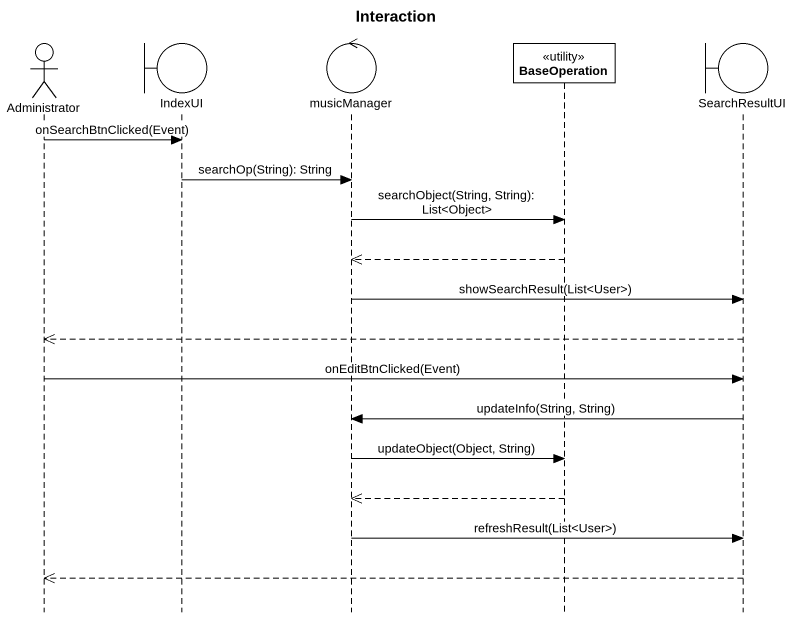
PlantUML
@startuml
title Interaction
hide footbox
actor Administrator
boundary IndexUI
control musicManager
participant BaseOperation <<utility>>
boundary SearchResultUI

Administrator -> IndexUI : onSearchBtnClicked(Event)
IndexUI -> musicManager : searchOp(String): String
musicManager -> BaseOperation : searchObject(String, String): List<Object>
BaseOperation -->> musicManager
musicManager -> SearchResultUI : showSearchResult(List<User>)
SearchResultUI -->> Administrator
Administrator -> SearchResultUI : onEditBtnClicked(Event)
SearchResultUI -> musicManager : updateInfo(String, String)
musicManager -> BaseOperation : updateObject(Object, String)
BaseOperation -->> musicManager
musicManager -> SearchResultUI : refreshResult(List<User>)
SearchResultUI -->> Administrator
@enduml
